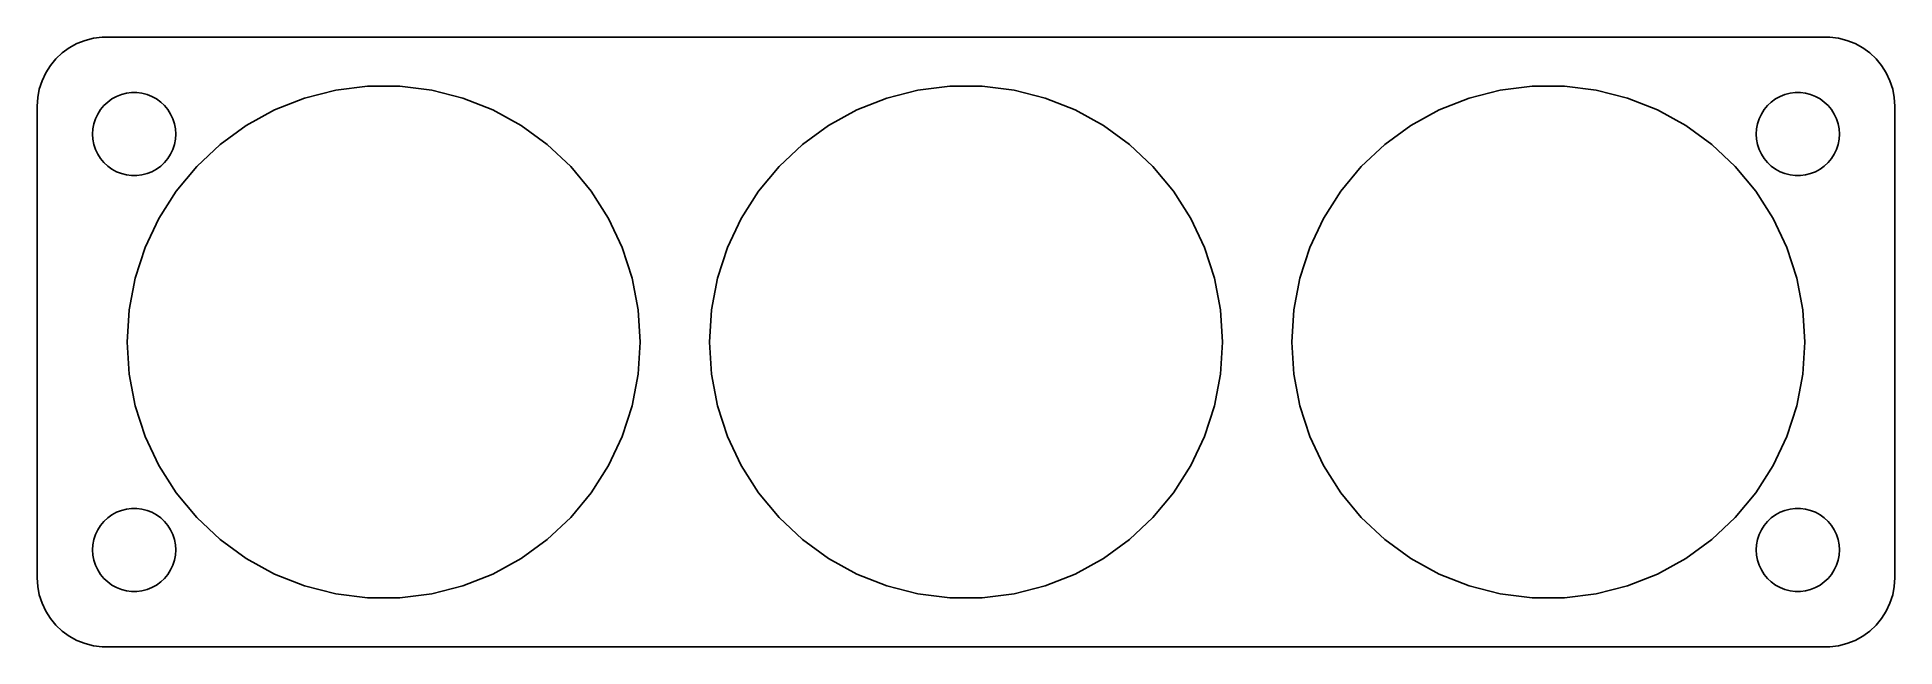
# Model space of a CAD drawing. Header units: metres. Extents: x -67 to 67, y -22 to 22.
import ezdxf

# ---------------------------------------------------------------- set-up
doc = ezdxf.new("R2010")
doc.units = ezdxf.units.M

msp = doc.modelspace()

# ---------------------------------------------------------------- linework, layer by layer
for p, q in [((-64.1289, 21.5241), (-64.6791, 21.2216)), ((-63.5451, 21.7553), (-64.1289, 21.5241)), ((-62.9369, 21.9114), (-63.5451, 21.7553)), ((-62.3139, 21.9901), (-62.9369, 21.9114)), ((62.3139, 21.9901), (-62.3139, 21.9901)), ((62.9369, 21.9114), (62.3139, 21.9901)), ((63.5451, 21.7553), (62.9369, 21.9114)), ((64.1289, 21.5241), (63.5451, 21.7553)), ((64.6791, 21.2216), (64.1289, 21.5241)), ((-65.6448, 20.4227), (-66.0451, 19.9389)), ((-65.1871, 20.8526), (-65.6448, 20.4227)), ((-64.6791, 21.2216), (-65.1871, 20.8526)), ((65.1871, 20.8526), (64.6791, 21.2216)), ((65.6448, 20.4227), (65.1871, 20.8526)), ((66.0451, 19.9389), (65.6448, 20.4227)), ((-66.6489, 18.8406), (-66.8429, 18.2434)), ((-66.3815, 19.4088), (-66.6489, 18.8406)), ((-66.0451, 19.9389), (-66.3815, 19.4088)), ((66.3815, 19.4088), (66.0451, 19.9389)), ((66.6489, 18.8406), (66.3815, 19.4088)), ((66.8429, 18.2434), (66.6489, 18.8406)), ((-66.9606, 17.6267), (-67, 17)), ((-66.8429, 18.2434), (-66.9606, 17.6267)), ((-61.9123, 17.3115), (-61.6075, 17.533)), ((-61.6075, 17.533), (-61.2773, 17.7145)), ((-61.2773, 17.7145), (-60.927, 17.8532)), ((-60.927, 17.8532), (-60.5621, 17.9469)), ((-60.5621, 17.9469), (-60.1884, 17.9941)), ((-60.1884, 17.9941), (-59.8116, 17.9941)), ((-59.8116, 17.9941), (-59.4379, 17.9469)), ((-59.4379, 17.9469), (-59.0729, 17.8532)), ((-59.0729, 17.8532), (-58.7227, 17.7145)), ((-58.7227, 17.7145), (-58.3925, 17.533)), ((-58.3925, 17.533), (-58.0877, 17.3115)), ((-49.8769, 16.7393), (-47.7168, 17.5945)), ((-47.7168, 17.5945), (-45.4666, 18.1723)), ((-45.4666, 18.1723), (-43.1616, 18.4635)), ((-43.1616, 18.4635), (-40.8384, 18.4635)), ((-40.8384, 18.4635), (-38.5334, 18.1723)), ((-38.5334, 18.1723), (-36.2832, 17.5945)), ((-36.2832, 17.5945), (-34.1231, 16.7393)), ((-7.87691, 16.7393), (-5.71681, 17.5945)), ((-5.71681, 17.5945), (-3.46655, 18.1723)), ((-3.46655, 18.1723), (-1.16162, 18.4635)), ((-1.16162, 18.4635), (1.16162, 18.4635)), ((1.16162, 18.4635), (3.46655, 18.1723)), ((3.46655, 18.1723), (5.71681, 17.5945)), ((5.71681, 17.5945), (7.87691, 16.7393)), ((34.1231, 16.7393), (36.2832, 17.5945)), ((36.2832, 17.5945), (38.5334, 18.1723)), ((38.5334, 18.1723), (40.8384, 18.4635)), ((40.8384, 18.4635), (43.1616, 18.4635)), ((43.1616, 18.4635), (45.4666, 18.1723)), ((45.4666, 18.1723), (47.7168, 17.5945)), ((47.7168, 17.5945), (49.8769, 16.7393)), ((58.0877, 17.3115), (58.3925, 17.533)), ((58.3925, 17.533), (58.7227, 17.7145)), ((58.7227, 17.7145), (59.0729, 17.8532)), ((59.0729, 17.8532), (59.4379, 17.9469)), ((59.4379, 17.9469), (59.8116, 17.9941)), ((59.8116, 17.9941), (60.1884, 17.9941)), ((60.1884, 17.9941), (60.5621, 17.9469)), ((60.5621, 17.9469), (60.927, 17.8532)), ((60.927, 17.8532), (61.2773, 17.7145)), ((61.2773, 17.7145), (61.6075, 17.533)), ((61.6075, 17.533), (61.9123, 17.3115)), ((66.9606, 17.6267), (66.8429, 18.2434)), ((67, 17), (66.9606, 17.6267)), ((-67, 17), (-67, -17)), ((-62.9057, 15.7461), (-62.7893, 16.1044)), ((-62.7893, 16.1044), (-62.6289, 16.4453)), ((-62.6289, 16.4453), (-62.427, 16.7634)), ((-62.427, 16.7634), (-62.1869, 17.0536)), ((-62.1869, 17.0536), (-61.9123, 17.3115)), ((-58.0877, 17.3115), (-57.8131, 17.0536)), ((-57.8131, 17.0536), (-57.5729, 16.7634)), ((-57.5729, 16.7634), (-57.3711, 16.4453)), ((-57.3711, 16.4453), (-57.2107, 16.1044)), ((-57.2107, 16.1044), (-57.0942, 15.7461)), ((-51.9128, 15.6201), (-49.8769, 16.7393)), ((-34.1231, 16.7393), (-32.0872, 15.6201)), ((-9.91278, 15.6201), (-7.87691, 16.7393)), ((7.87691, 16.7393), (9.91278, 15.6201)), ((32.0872, 15.6201), (34.1231, 16.7393)), ((49.8769, 16.7393), (51.9128, 15.6201)), ((57.0942, 15.7461), (57.2107, 16.1044)), ((57.2107, 16.1044), (57.3711, 16.4453)), ((57.3711, 16.4453), (57.5729, 16.7634)), ((57.5729, 16.7634), (57.8131, 17.0536)), ((57.8131, 17.0536), (58.0877, 17.3115)), ((61.9123, 17.3115), (62.1869, 17.0536)), ((62.1869, 17.0536), (62.427, 16.7634)), ((62.427, 16.7634), (62.6289, 16.4453)), ((62.6289, 16.4453), (62.7893, 16.1044)), ((62.7893, 16.1044), (62.9057, 15.7461)), ((67, -17), (67, 17)), ((-63, 15), (-62.9763, 15.376)), ((-62.9763, 14.624), (-63, 15)), ((-62.9763, 15.376), (-62.9057, 15.7461)), ((-57.0942, 15.7461), (-57.0237, 15.376)), ((-57.0237, 15.376), (-57, 15)), ((-57, 15), (-57.0237, 14.624)), ((-53.7923, 14.2545), (-51.9128, 15.6201)), ((-32.0872, 15.6201), (-30.2077, 14.2545)), ((-11.7923, 14.2545), (-9.91278, 15.6201)), ((9.91278, 15.6201), (11.7923, 14.2545)), ((30.2077, 14.2545), (32.0872, 15.6201)), ((51.9128, 15.6201), (53.7923, 14.2545)), ((57, 15), (57.0237, 15.376)), ((57.0237, 14.624), (57, 15)), ((57.0237, 15.376), (57.0942, 15.7461)), ((62.9057, 15.7461), (62.9763, 15.376)), ((62.9763, 15.376), (63, 15)), ((63, 15), (62.9763, 14.624)), ((-62.9057, 14.2539), (-62.9763, 14.624)), ((-62.7893, 13.8956), (-62.9057, 14.2539)), ((-62.6289, 13.5547), (-62.7893, 13.8956)), ((-62.427, 13.2366), (-62.6289, 13.5547)), ((-57.3711, 13.5547), (-57.5729, 13.2366)), ((-57.2107, 13.8956), (-57.3711, 13.5547)), ((-57.0942, 14.2539), (-57.2107, 13.8956)), ((-57.0237, 14.624), (-57.0942, 14.2539)), ((-55.4859, 12.6641), (-53.7923, 14.2545)), ((-30.2077, 14.2545), (-28.5141, 12.6641)), ((-13.4859, 12.6641), (-11.7923, 14.2545)), ((11.7923, 14.2545), (13.4859, 12.6641)), ((28.5141, 12.6641), (30.2077, 14.2545)), ((53.7923, 14.2545), (55.4859, 12.6641)), ((57.0942, 14.2539), (57.0237, 14.624)), ((57.2107, 13.8956), (57.0942, 14.2539)), ((57.3711, 13.5547), (57.2107, 13.8956)), ((57.5729, 13.2366), (57.3711, 13.5547)), ((62.6289, 13.5547), (62.427, 13.2366)), ((62.7893, 13.8956), (62.6289, 13.5547)), ((62.9057, 14.2539), (62.7893, 13.8956)), ((62.9763, 14.624), (62.9057, 14.2539)), ((-62.1869, 12.9464), (-62.427, 13.2366)), ((-61.9123, 12.6884), (-62.1869, 12.9464)), ((-61.6075, 12.467), (-61.9123, 12.6884)), ((-61.2773, 12.2855), (-61.6075, 12.467)), ((-60.927, 12.1468), (-61.2773, 12.2855)), ((-60.5621, 12.0531), (-60.927, 12.1468)), ((-59.0729, 12.1468), (-59.4379, 12.0531)), ((-58.7227, 12.2855), (-59.0729, 12.1468)), ((-58.3925, 12.467), (-58.7227, 12.2855)), ((-58.0877, 12.6884), (-58.3925, 12.467)), ((-57.8131, 12.9464), (-58.0877, 12.6884)), ((-57.5729, 13.2366), (-57.8131, 12.9464)), ((-56.9668, 10.874), (-55.4859, 12.6641)), ((-28.5141, 12.6641), (-27.0332, 10.874)), ((-14.9668, 10.874), (-13.4859, 12.6641)), ((13.4859, 12.6641), (14.9668, 10.874)), ((27.0332, 10.874), (28.5141, 12.6641)), ((55.4859, 12.6641), (56.9668, 10.874)), ((57.8131, 12.9464), (57.5729, 13.2366)), ((58.0877, 12.6884), (57.8131, 12.9464)), ((58.3925, 12.467), (58.0877, 12.6884)), ((58.7227, 12.2855), (58.3925, 12.467)), ((59.0729, 12.1468), (58.7227, 12.2855)), ((59.4379, 12.0531), (59.0729, 12.1468)), ((60.927, 12.1468), (60.5621, 12.0531)), ((61.2773, 12.2855), (60.927, 12.1468)), ((61.6075, 12.467), (61.2773, 12.2855)), ((61.9123, 12.6884), (61.6075, 12.467)), ((62.1869, 12.9464), (61.9123, 12.6884)), ((62.427, 13.2366), (62.1869, 12.9464)), ((-60.1884, 12.0059), (-60.5621, 12.0531)), ((-59.8116, 12.0059), (-60.1884, 12.0059)), ((-59.4379, 12.0531), (-59.8116, 12.0059)), ((-58.2117, 8.91243), (-56.9668, 10.874)), ((-27.0332, 10.874), (-25.7883, 8.91243)), ((-16.2117, 8.91243), (-14.9668, 10.874)), ((14.9668, 10.874), (16.2117, 8.91243)), ((25.7883, 8.91243), (27.0332, 10.874)), ((56.9668, 10.874), (58.2117, 8.91243)), ((59.8116, 12.0059), (59.4379, 12.0531)), ((60.1884, 12.0059), (59.8116, 12.0059)), ((60.5621, 12.0531), (60.1884, 12.0059)), ((-59.2009, 6.8103), (-58.2117, 8.91243)), ((-25.7883, 8.91243), (-24.7991, 6.8103)), ((-17.2009, 6.8103), (-16.2117, 8.91243)), ((16.2117, 8.91243), (17.2009, 6.8103)), ((24.7991, 6.8103), (25.7883, 8.91243)), ((58.2117, 8.91243), (59.2009, 6.8103)), ((-59.9188, 4.60075), (-59.2009, 6.8103)), ((-24.7991, 6.8103), (-24.0812, 4.60075)), ((-17.9188, 4.60075), (-17.2009, 6.8103)), ((17.2009, 6.8103), (17.9188, 4.60075)), ((24.0812, 4.60075), (24.7991, 6.8103)), ((59.2009, 6.8103), (59.9188, 4.60075)), ((-60.3541, 2.31866), (-59.9188, 4.60075)), ((-24.0812, 4.60075), (-23.6459, 2.31866)), ((-18.3541, 2.31866), (-17.9188, 4.60075)), ((17.9188, 4.60075), (18.3541, 2.31866)), ((23.6459, 2.31866), (24.0812, 4.60075)), ((59.9188, 4.60075), (60.3541, 2.31866)), ((-60.5, 0), (-60.3541, 2.31866)), ((-23.6459, 2.31866), (-23.5, 0)), ((-18.5, 0), (-18.3541, 2.31866)), ((18.3541, 2.31866), (18.5, 0)), ((23.5, 0), (23.6459, 2.31866)), ((60.3541, 2.31866), (60.5, 0)), ((-60.3541, -2.31866), (-60.5, 0)), ((-23.5, 0), (-23.6459, -2.31866)), ((-18.3541, -2.31866), (-18.5, 0)), ((18.5, 0), (18.3541, -2.31866)), ((23.6459, -2.31866), (23.5, 0)), ((60.5, 0), (60.3541, -2.31866)), ((-59.9188, -4.60075), (-60.3541, -2.31866)), ((-23.6459, -2.31866), (-24.0812, -4.60075)), ((-17.9188, -4.60075), (-18.3541, -2.31866)), ((18.3541, -2.31866), (17.9188, -4.60075)), ((24.0812, -4.60075), (23.6459, -2.31866)), ((60.3541, -2.31866), (59.9188, -4.60075)), ((-59.2009, -6.8103), (-59.9188, -4.60075)), ((-24.0812, -4.60075), (-24.7991, -6.8103)), ((-17.2009, -6.8103), (-17.9188, -4.60075)), ((17.9188, -4.60075), (17.2009, -6.8103)), ((24.7991, -6.8103), (24.0812, -4.60075)), ((59.9188, -4.60075), (59.2009, -6.8103)), ((-58.2117, -8.91243), (-59.2009, -6.8103)), ((-24.7991, -6.8103), (-25.7883, -8.91243)), ((-16.2117, -8.91243), (-17.2009, -6.8103)), ((17.2009, -6.8103), (16.2117, -8.91243)), ((25.7883, -8.91243), (24.7991, -6.8103)), ((59.2009, -6.8103), (58.2117, -8.91243)), ((-56.9668, -10.874), (-58.2117, -8.91243)), ((-25.7883, -8.91243), (-27.0332, -10.874)), ((-14.9668, -10.874), (-16.2117, -8.91243)), ((16.2117, -8.91243), (14.9668, -10.874)), ((27.0332, -10.874), (25.7883, -8.91243)), ((58.2117, -8.91243), (56.9668, -10.874)), ((-60.927, -12.1468), (-60.5621, -12.0531)), ((-60.5621, -12.0531), (-60.1884, -12.0059)), ((-60.1884, -12.0059), (-59.8116, -12.0059)), ((-59.8116, -12.0059), (-59.4379, -12.0531)), ((-59.4379, -12.0531), (-59.0729, -12.1468)), ((-55.4859, -12.6641), (-56.9668, -10.874)), ((-27.0332, -10.874), (-28.5141, -12.6641)), ((-13.4859, -12.6641), (-14.9668, -10.874)), ((14.9668, -10.874), (13.4859, -12.6641)), ((28.5141, -12.6641), (27.0332, -10.874)), ((56.9668, -10.874), (55.4859, -12.6641)), ((59.0729, -12.1468), (59.4379, -12.0531)), ((59.4379, -12.0531), (59.8116, -12.0059)), ((59.8116, -12.0059), (60.1884, -12.0059)), ((60.1884, -12.0059), (60.5621, -12.0531)), ((60.5621, -12.0531), (60.927, -12.1468)), ((-62.6289, -13.5547), (-62.427, -13.2366)), ((-62.427, -13.2366), (-62.1869, -12.9464)), ((-62.1869, -12.9464), (-61.9123, -12.6884)), ((-61.9123, -12.6884), (-61.6075, -12.467)), ((-61.6075, -12.467), (-61.2773, -12.2855)), ((-61.2773, -12.2855), (-60.927, -12.1468)), ((-59.0729, -12.1468), (-58.7227, -12.2855)), ((-58.7227, -12.2855), (-58.3925, -12.467)), ((-58.3925, -12.467), (-58.0877, -12.6884)), ((-58.0877, -12.6884), (-57.8131, -12.9464)), ((-57.8131, -12.9464), (-57.5729, -13.2366)), ((-57.5729, -13.2366), (-57.3711, -13.5547)), ((-53.7923, -14.2545), (-55.4859, -12.6641)), ((-28.5141, -12.6641), (-30.2077, -14.2545)), ((-11.7923, -14.2545), (-13.4859, -12.6641)), ((13.4859, -12.6641), (11.7923, -14.2545)), ((30.2077, -14.2545), (28.5141, -12.6641)), ((55.4859, -12.6641), (53.7923, -14.2545)), ((57.3711, -13.5547), (57.5729, -13.2366)), ((57.5729, -13.2366), (57.8131, -12.9464)), ((57.8131, -12.9464), (58.0877, -12.6884)), ((58.0877, -12.6884), (58.3925, -12.467)), ((58.3925, -12.467), (58.7227, -12.2855)), ((58.7227, -12.2855), (59.0729, -12.1468)), ((60.927, -12.1468), (61.2773, -12.2855)), ((61.2773, -12.2855), (61.6075, -12.467)), ((61.6075, -12.467), (61.9123, -12.6884)), ((61.9123, -12.6884), (62.1869, -12.9464)), ((62.1869, -12.9464), (62.427, -13.2366)), ((62.427, -13.2366), (62.6289, -13.5547)), ((-63, -15), (-62.9763, -14.624)), ((-62.9763, -14.624), (-62.9057, -14.2539)), ((-62.9057, -14.2539), (-62.7893, -13.8956)), ((-62.7893, -13.8956), (-62.6289, -13.5547)), ((-57.3711, -13.5547), (-57.2107, -13.8956)), ((-57.2107, -13.8956), (-57.0942, -14.2539)), ((-57.0942, -14.2539), (-57.0237, -14.624)), ((-57.0237, -14.624), (-57, -15)), ((-51.9128, -15.6201), (-53.7923, -14.2545)), ((-30.2077, -14.2545), (-32.0872, -15.6201)), ((-9.91278, -15.6201), (-11.7923, -14.2545)), ((11.7923, -14.2545), (9.91278, -15.6201)), ((32.0872, -15.6201), (30.2077, -14.2545)), ((53.7923, -14.2545), (51.9128, -15.6201)), ((57, -15), (57.0237, -14.624)), ((57.0237, -14.624), (57.0942, -14.2539)), ((57.0942, -14.2539), (57.2107, -13.8956)), ((57.2107, -13.8956), (57.3711, -13.5547)), ((62.6289, -13.5547), (62.7893, -13.8956)), ((62.7893, -13.8956), (62.9057, -14.2539)), ((62.9057, -14.2539), (62.9763, -14.624)), ((62.9763, -14.624), (63, -15)), ((-62.9763, -15.376), (-63, -15)), ((-62.9057, -15.7461), (-62.9763, -15.376)), ((-62.7893, -16.1044), (-62.9057, -15.7461)), ((-57.0942, -15.7461), (-57.2107, -16.1044)), ((-57.0237, -15.376), (-57.0942, -15.7461)), ((-57, -15), (-57.0237, -15.376)), ((-49.8769, -16.7393), (-51.9128, -15.6201)), ((-32.0872, -15.6201), (-34.1231, -16.7393)), ((-7.87691, -16.7393), (-9.91278, -15.6201)), ((9.91278, -15.6201), (7.87691, -16.7393)), ((34.1231, -16.7393), (32.0872, -15.6201)), ((51.9128, -15.6201), (49.8769, -16.7393)), ((57.0237, -15.376), (57, -15)), ((57.0942, -15.7461), (57.0237, -15.376)), ((57.2107, -16.1044), (57.0942, -15.7461)), ((62.9057, -15.7461), (62.7893, -16.1044)), ((62.9763, -15.376), (62.9057, -15.7461)), ((63, -15), (62.9763, -15.376)), ((-67, -17), (-66.9606, -17.6267)), ((-62.6289, -16.4453), (-62.7893, -16.1044)), ((-62.427, -16.7634), (-62.6289, -16.4453)), ((-62.1869, -17.0536), (-62.427, -16.7634)), ((-61.9123, -17.3115), (-62.1869, -17.0536)), ((-61.6075, -17.533), (-61.9123, -17.3115)), ((-58.0877, -17.3115), (-58.3925, -17.533)), ((-57.8131, -17.0536), (-58.0877, -17.3115)), ((-57.5729, -16.7634), (-57.8131, -17.0536)), ((-57.3711, -16.4453), (-57.5729, -16.7634)), ((-57.2107, -16.1044), (-57.3711, -16.4453)), ((-47.7168, -17.5945), (-49.8769, -16.7393)), ((-34.1231, -16.7393), (-36.2832, -17.5945)), ((-5.71681, -17.5945), (-7.87691, -16.7393)), ((7.87691, -16.7393), (5.71681, -17.5945)), ((36.2832, -17.5945), (34.1231, -16.7393)), ((49.8769, -16.7393), (47.7168, -17.5945)), ((57.3711, -16.4453), (57.2107, -16.1044)), ((57.5729, -16.7634), (57.3711, -16.4453)), ((57.8131, -17.0536), (57.5729, -16.7634)), ((58.0877, -17.3115), (57.8131, -17.0536)), ((58.3925, -17.533), (58.0877, -17.3115)), ((61.9123, -17.3115), (61.6075, -17.533)), ((62.1869, -17.0536), (61.9123, -17.3115)), ((62.427, -16.7634), (62.1869, -17.0536)), ((62.6289, -16.4453), (62.427, -16.7634)), ((62.7893, -16.1044), (62.6289, -16.4453)), ((66.9606, -17.6267), (67, -17)), ((-66.9606, -17.6267), (-66.8429, -18.2434)), ((-66.8429, -18.2434), (-66.6489, -18.8406)), ((-61.2773, -17.7145), (-61.6075, -17.533)), ((-60.927, -17.8532), (-61.2773, -17.7145)), ((-60.5621, -17.9469), (-60.927, -17.8532)), ((-60.1884, -17.9941), (-60.5621, -17.9469)), ((-59.8116, -17.9941), (-60.1884, -17.9941)), ((-59.4379, -17.9469), (-59.8116, -17.9941)), ((-59.0729, -17.8532), (-59.4379, -17.9469)), ((-58.7227, -17.7145), (-59.0729, -17.8532)), ((-58.3925, -17.533), (-58.7227, -17.7145)), ((-45.4666, -18.1723), (-47.7168, -17.5945)), ((-43.1616, -18.4635), (-45.4666, -18.1723)), ((-40.8384, -18.4635), (-43.1616, -18.4635)), ((-38.5334, -18.1723), (-40.8384, -18.4635)), ((-36.2832, -17.5945), (-38.5334, -18.1723)), ((-3.46655, -18.1723), (-5.71681, -17.5945)), ((-1.16162, -18.4635), (-3.46655, -18.1723)), ((1.16162, -18.4635), (-1.16162, -18.4635)), ((3.46655, -18.1723), (1.16162, -18.4635)), ((5.71681, -17.5945), (3.46655, -18.1723)), ((38.5334, -18.1723), (36.2832, -17.5945)), ((40.8384, -18.4635), (38.5334, -18.1723)), ((43.1616, -18.4635), (40.8384, -18.4635)), ((45.4666, -18.1723), (43.1616, -18.4635)), ((47.7168, -17.5945), (45.4666, -18.1723)), ((58.7227, -17.7145), (58.3925, -17.533)), ((59.0729, -17.8532), (58.7227, -17.7145)), ((59.4379, -17.9469), (59.0729, -17.8532)), ((59.8116, -17.9941), (59.4379, -17.9469)), ((60.1884, -17.9941), (59.8116, -17.9941)), ((60.5621, -17.9469), (60.1884, -17.9941)), ((60.927, -17.8532), (60.5621, -17.9469)), ((61.2773, -17.7145), (60.927, -17.8532)), ((61.6075, -17.533), (61.2773, -17.7145)), ((66.6489, -18.8406), (66.8429, -18.2434)), ((66.8429, -18.2434), (66.9606, -17.6267)), ((-66.6489, -18.8406), (-66.3815, -19.4088)), ((-66.3815, -19.4088), (-66.0451, -19.9389)), ((-66.0451, -19.9389), (-65.6448, -20.4227)), ((65.6448, -20.4227), (66.0451, -19.9389)), ((66.0451, -19.9389), (66.3815, -19.4088)), ((66.3815, -19.4088), (66.6489, -18.8406)), ((-65.6448, -20.4227), (-65.1871, -20.8526)), ((-65.1871, -20.8526), (-64.6791, -21.2216)), ((-64.6791, -21.2216), (-64.1289, -21.5241)), ((64.1289, -21.5241), (64.6791, -21.2216)), ((64.6791, -21.2216), (65.1871, -20.8526)), ((65.1871, -20.8526), (65.6448, -20.4227)), ((-64.1289, -21.5241), (-63.5451, -21.7553)), ((-63.5451, -21.7553), (-62.9369, -21.9114)), ((-62.9369, -21.9114), (-62.3139, -21.9901)), ((-62.3139, -21.9901), (62.3139, -21.9901)), ((62.3139, -21.9901), (62.9369, -21.9114)), ((62.9369, -21.9114), (63.5451, -21.7553)), ((63.5451, -21.7553), (64.1289, -21.5241))]:
    msp.add_line(p, q)

doc.saveas('drawing.dxf')
